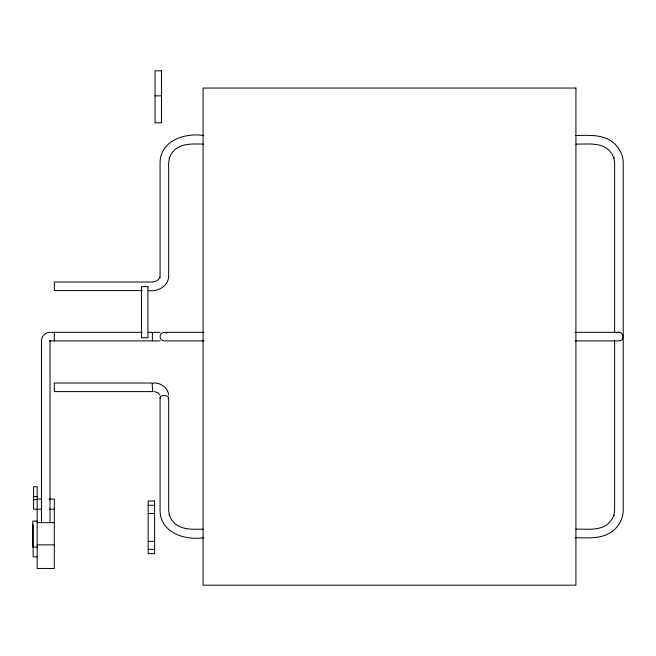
<?xml version="1.0" encoding="UTF-8"?>
<svg xmlns="http://www.w3.org/2000/svg" width="656" height="656" viewBox="0 0 656 656"><rect width="100%" height="100%" fill="white"/><g stroke="black" fill="none" stroke-linecap="round" stroke-linejoin="round"><path stroke-width="0.98" d="M152.266 383.604L152.282 383.03L54.317 383.03L54.317 391.607L152.52 391.607C153.512 389 150.24 382.751 154.078 382.932C160.892 382.883 167.887 387.876 168.633 394.92M152.331 332.904L152.405 332.33L152.364 340.759M616.771 332.904C622.905 329.361 625.996 340.907 618.911 340.899L575.222 340.899M155.029 95.858L161.458 95.858M203.729 135.505C185.336 132.602 160.564 140.318 160.072 162.319L160.072 275.815L159.802 277.652L159.949 277.127L158.596 279.497L155.554 281.457L152.282 282.006L54.317 282.006L54.317 290.575L142.295 290.575M575.451 135.505C588.58 135.382 603.561 133.849 614.164 143.352C619.469 148.264 623.085 154.988 623.2 162.319L623.2 510.909C623.077 518.371 619.338 525.235 613.86 530.138C603.258 539.404 588.457 537.813 575.451 537.731M203.196 144.074C193.528 143.984 182.573 142.983 174.709 149.822L171.503 153.537L169.289 158.162L169.437 157.637L168.649 162.811L168.649 276.053C168.584 286.139 157.579 292.109 148.436 290.575M575.984 144.074C586.882 144.369 599.535 142.04 608.563 149.822L611.777 153.537L613.983 158.162L613.844 157.637L614.631 162.811L614.631 332.526M142.188 332.33L49.749 332.33C45.362 332.387 41.517 336.233 41.459 340.62L41.459 522.652M148.313 332.33L160.13 332.33M165.255 332.33L203.959 332.33M575.222 332.33L618.911 332.33M50.315 340.899L160.13 340.899M165.255 340.899L203.959 340.899M33.571 496.51L37.171 496.469M33.571 496.567L37.171 496.567M37.171 499.044L41.205 499.044M49.274 499.044L54.317 499.044L54.317 568.465L37.171 568.465L37.171 486.793L33.571 486.793L33.571 509.204L41.205 509.204M33.571 499.651L37.171 499.651M148.166 505.292L154.595 505.292M49.274 509.204L54.317 509.204M148.166 513.468L154.595 513.468M37.171 521.069L32.8 521.069L32.8 547.071L37.171 547.071M37.171 522.652L54.317 522.652M203.196 529.154C193.528 529.253 182.573 530.253 174.709 523.406L171.503 519.691L169.289 515.067L169.437 515.591L168.649 510.425L168.649 397.79M575.984 529.154C586.882 528.859 599.535 531.188 608.563 523.406L611.777 519.691L613.983 515.067L613.844 515.591L614.631 510.425L614.631 340.702M203.729 537.731C185.336 540.626 160.564 532.91 160.072 510.909L160.072 397.552M148.166 541.307L154.595 541.307M37.171 544.849L54.317 544.849M148.166 549.384L154.595 549.384M37.171 556.87L33.128 556.87L33.128 524.693M153.988 391.525L157.94 392.665L159.99 395.174M54.317 332.33L54.317 340.899M50.028 341.186L50.028 522.652M160.22 398.11A4.289 2.14 2.1 0 1 164.918 395.568A4.289 2.14 2.1 0 1 168.075 398.848M164.361 340.899A4.289 4.28 0 0 1 160.22 335.511A4.289 4.28 0 0 1 166.501 332.904M49.561 340.628L50.069 340.907L49.561 340.628M161.458 70.823L155.029 70.823L155.029 122.844L161.458 122.844L161.458 70.823M575.919 88.052L203.073 88.052L203.073 585.177L575.919 585.177L575.919 88.052M147.928 286.656L141.499 286.656L141.499 337.725L147.928 337.725L147.928 286.656M154.595 500.979L148.166 500.979L148.166 553.672L154.595 553.672L154.595 500.979"/></g></svg>
